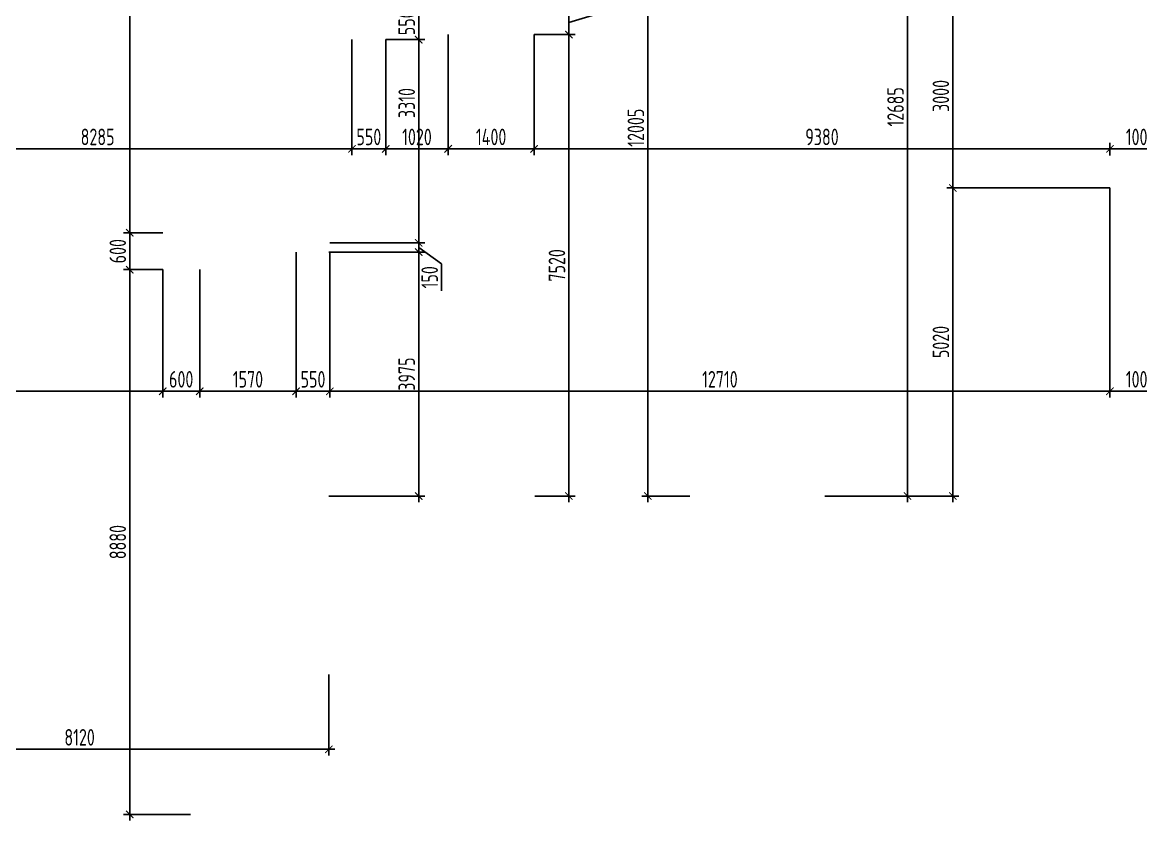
# Model space of a CAD drawing. Header units: millimetres. Extents: x -180271 to 535970, y 55206 to 89074.
# Drawn here: x 483482 to 501699, y 61556 to 74565 of the extents above; entities that cross this region are included whole.
import ezdxf

# ---------------------------------------------------------------- set-up
doc = ezdxf.new("R2010")
doc.units = ezdxf.units.MM
doc.layers.add('РАЗМЕРЫ КРОВЛИ ОВ', color=204, linetype='Continuous')
doc.styles.add('ISOCPEUR', font='isocpeur.ttf', dxfattribs={"width": 0.7})
doc.dimstyles.new('R_100', dxfattribs={"dimtxt": 270, "dimasz": 120, "dimexe": 100, "dimexo": 0, "dimgap": 60, "dimtad": 1, "dimdec": 0, "dimrnd": 5, "dimzin": 0, "dimdsep": 46, "dimtxsty": 'ISOCPEUR', "dimblk": 'ARCHTICK', "dimcen": 0, "dimdle": 100, "dimclrd": 256, "dimclre": 256, "dimclrt": 256, "dimadec": 0, "dimazin": 0, "dimtfac": 2, "dimtdec": 0, "dimtofl": 0, "dimtmove": 1, "dimatfit": 3, "dimfxl": 1, "dimtvp": 3, "dimtolj": 1, "dimtzin": 0, "dimarcsym": 0})

# ---------------------------------------------------------------- blocks, each defined once
blk = doc.blocks.new('_ArchTick')
at = {"color": 0, "linetype": 'ByBlock', "const_width": 0.15}
blk.add_lwpolyline([(-0.5, -0.5), (0.5, 0.5)], dxfattribs=at)
blk = doc.blocks.new('*D13771')
at = {"layer": 'Defpoints', "color": 0, "transparency": 16777216}
for p in [(488474, 63936), (480354, 63226), (488474, 62718)]:
    blk.add_point(p, dxfattribs=at)
at = {"layer": 'РАЗМЕРЫ КРОВЛИ ОВ', "lineweight": -2, "transparency": 16777216}
for p, q in [((488474, 63936), (488474, 62618)), ((480354, 63226), (480354, 62618)), ((480254, 62718), (488574, 62718))]:
    blk.add_line(p, q, dxfattribs=at)
at = {"layer": 'РАЗМЕРЫ КРОВЛИ ОВ', "lineweight": -2, "transparency": 16777216, "xscale": 120, "yscale": 120, "zscale": 120, "rotation": 180}
blk.add_blockref('_ArchTick', (480354, 62718), dxfattribs=at)
at = {"layer": 'РАЗМЕРЫ КРОВЛИ ОВ', "lineweight": -2, "transparency": 16777216, "xscale": 120, "yscale": 120, "zscale": 120}
blk.add_blockref('_ArchTick', (488474, 62718), dxfattribs=at)
at = {"layer": 'РАЗМЕРЫ КРОВЛИ ОВ', "transparency": 16777216, "insert": (484414, 62913), "char_height": 270, "attachment_point": 5, "style": 'ISOCPEUR'}
blk.add_mtext('\\A1;8120', dxfattribs=at)
blk = doc.blocks.new('*D13791')
at = {"layer": 'Defpoints', "color": 0, "transparency": 16777216}
for p in [(501199, 74866), (498640, 71866), (501199, 71866)]:
    blk.add_point(p, dxfattribs=at)
at = {"layer": 'РАЗМЕРЫ КРОВЛИ ОВ', "lineweight": -2, "transparency": 16777216}
for p, q in [((498640, 74966), (498640, 71766)), ((501199, 74866), (498540, 74866)), ((501199, 71866), (498540, 71866))]:
    blk.add_line(p, q, dxfattribs=at)
at = {"layer": 'РАЗМЕРЫ КРОВЛИ ОВ', "lineweight": -2, "transparency": 16777216, "xscale": 120, "yscale": 120, "zscale": 120}
for p, rotation in [((498640, 74866), 90), ((498640, 71866), 270)]:
    blk.add_blockref('_ArchTick', p, dxfattribs=dict(at, rotation=rotation))
at = {"layer": 'РАЗМЕРЫ КРОВЛИ ОВ', "transparency": 16777216, "insert": (498445, 73366), "char_height": 270, "attachment_point": 5, "rotation": 90, "style": 'ISOCPEUR'}
blk.add_mtext('\\A1;3000', dxfattribs=at)
blk = doc.blocks.new('*D13792')
at = {"layer": 'Defpoints', "color": 0, "transparency": 16777216}
for p in [(498640, 86351), (500636, 86351), (501199, 71866)]:
    blk.add_point(p, dxfattribs=at)
at = {"layer": 'РАЗМЕРЫ КРОВЛИ ОВ', "lineweight": -2, "transparency": 16777216}
for p, q in [((498640, 71766), (498640, 86451)), ((500636, 86351), (498540, 86351)), ((501199, 71866), (498540, 71866))]:
    blk.add_line(p, q, dxfattribs=at)
at = {"layer": 'РАЗМЕРЫ КРОВЛИ ОВ', "lineweight": -2, "transparency": 16777216, "xscale": 120, "yscale": 120, "zscale": 120}
for p, rotation in [((498640, 86351), 90), ((498640, 71866), 270)]:
    blk.add_blockref('_ArchTick', p, dxfattribs=dict(at, rotation=rotation))
at = {"layer": 'РАЗМЕРЫ КРОВЛИ ОВ', "transparency": 16777216, "insert": (498445, 79108), "char_height": 270, "attachment_point": 5, "rotation": 90, "style": 'ISOCPEUR'}
blk.add_mtext('\\A1;14485', dxfattribs=at)
blk = doc.blocks.new('*D13793')
at = {"layer": 'Defpoints', "color": 0, "transparency": 16777216}
for p in [(501199, 71866), (497645, 66846), (498640, 66846)]:
    blk.add_point(p, dxfattribs=at)
at = {"layer": 'РАЗМЕРЫ КРОВЛИ ОВ', "lineweight": -2, "transparency": 16777216}
for p, q in [((498640, 71966), (498640, 66746)), ((501199, 71866), (498540, 71866)), ((497645, 66846), (498740, 66846))]:
    blk.add_line(p, q, dxfattribs=at)
at = {"layer": 'РАЗМЕРЫ КРОВЛИ ОВ', "lineweight": -2, "transparency": 16777216, "xscale": 120, "yscale": 120, "zscale": 120}
for p, rotation in [((498640, 71866), 90), ((498640, 66846), 270)]:
    blk.add_blockref('_ArchTick', p, dxfattribs=dict(at, rotation=rotation))
at = {"layer": 'РАЗМЕРЫ КРОВЛИ ОВ', "transparency": 16777216, "insert": (498445, 69356), "char_height": 270, "attachment_point": 5, "rotation": 90, "style": 'ISOCPEUR'}
blk.add_mtext('\\A1;5020', dxfattribs=at)
blk = doc.blocks.new('*D13796')
at = {"layer": 'Defpoints', "color": 0, "transparency": 16777216}
for p in [(497039, 79531), (496554, 66846), (497901, 66846)]:
    blk.add_point(p, dxfattribs=at)
at = {"layer": 'РАЗМЕРЫ КРОВЛИ ОВ', "lineweight": -2, "transparency": 16777216}
for p, q in [((497901, 79631), (497901, 66746)), ((497039, 79531), (498001, 79531)), ((496554, 66846), (498001, 66846))]:
    blk.add_line(p, q, dxfattribs=at)
at = {"layer": 'РАЗМЕРЫ КРОВЛИ ОВ', "lineweight": -2, "transparency": 16777216, "xscale": 120, "yscale": 120, "zscale": 120}
for p, rotation in [((497901, 79531), 90), ((497901, 66846), 270)]:
    blk.add_blockref('_ArchTick', p, dxfattribs=dict(at, rotation=rotation))
at = {"layer": 'РАЗМЕРЫ КРОВЛИ ОВ', "transparency": 16777216, "insert": (497706, 73188), "char_height": 270, "attachment_point": 5, "rotation": 90, "style": 'ISOCPEUR'}
blk.add_mtext('\\A1;12685', dxfattribs=at)
blk = doc.blocks.new('*D13856')
at = {"layer": 'Defpoints', "color": 0, "transparency": 16777216}
for p in [(501199, 71866), (502199, 71866), (501199, 68553)]:
    blk.add_point(p, dxfattribs=at)
at = {"layer": 'РАЗМЕРЫ КРОВЛИ ОВ', "lineweight": -2, "transparency": 16777216}
for p, q in [((501199, 71866), (501199, 68453)), ((502199, 71866), (502199, 68453)), ((502299, 68553), (501099, 68553))]:
    blk.add_line(p, q, dxfattribs=at)
at = {"layer": 'РАЗМЕРЫ КРОВЛИ ОВ', "lineweight": -2, "transparency": 16777216, "xscale": 120, "yscale": 120, "zscale": 120, "rotation": 180}
blk.add_blockref('_ArchTick', (501199, 68553), dxfattribs=at)
at = {"layer": 'РАЗМЕРЫ КРОВЛИ ОВ', "lineweight": -2, "transparency": 16777216, "xscale": 120, "yscale": 120, "zscale": 120}
blk.add_blockref('_ArchTick', (502199, 68553), dxfattribs=at)
at = {"layer": 'РАЗМЕРЫ КРОВЛИ ОВ', "transparency": 16777216, "insert": (501699, 68748), "char_height": 270, "attachment_point": 5, "style": 'ISOCPEUR'}
blk.add_mtext('\\A1;1000', dxfattribs=at)
blk = doc.blocks.new('*D13857')
at = {"layer": 'Defpoints', "color": 0, "transparency": 16777216}
for p in [(501199, 71866), (488491, 70821), (488491, 68553)]:
    blk.add_point(p, dxfattribs=at)
at = {"layer": 'РАЗМЕРЫ КРОВЛИ ОВ', "lineweight": -2, "transparency": 16777216}
for p, q in [((501199, 71866), (501199, 68453)), ((488491, 70821), (488491, 68453)), ((501299, 68553), (488391, 68553))]:
    blk.add_line(p, q, dxfattribs=at)
at = {"layer": 'РАЗМЕРЫ КРОВЛИ ОВ', "lineweight": -2, "transparency": 16777216, "xscale": 120, "yscale": 120, "zscale": 120, "rotation": 180}
blk.add_blockref('_ArchTick', (488491, 68553), dxfattribs=at)
at = {"layer": 'РАЗМЕРЫ КРОВЛИ ОВ', "lineweight": -2, "transparency": 16777216, "xscale": 120, "yscale": 120, "zscale": 120}
blk.add_blockref('_ArchTick', (501199, 68553), dxfattribs=at)
at = {"layer": 'РАЗМЕРЫ КРОВЛИ ОВ', "transparency": 16777216, "insert": (494845, 68748), "char_height": 270, "attachment_point": 5, "style": 'ISOCPEUR'}
blk.add_mtext('\\A1;12710', dxfattribs=at)
blk = doc.blocks.new('*D13858')
at = {"layer": 'Defpoints', "color": 0, "transparency": 16777216}
for p in [(487941, 70821), (488491, 70821), (487941, 68553)]:
    blk.add_point(p, dxfattribs=at)
at = {"layer": 'РАЗМЕРЫ КРОВЛИ ОВ', "lineweight": -2, "transparency": 16777216}
for p, q in [((487941, 70821), (487941, 68453)), ((488491, 70821), (488491, 68453)), ((488591, 68553), (487841, 68553))]:
    blk.add_line(p, q, dxfattribs=at)
at = {"layer": 'РАЗМЕРЫ КРОВЛИ ОВ', "lineweight": -2, "transparency": 16777216, "xscale": 120, "yscale": 120, "zscale": 120, "rotation": 180}
blk.add_blockref('_ArchTick', (487941, 68553), dxfattribs=at)
at = {"layer": 'РАЗМЕРЫ КРОВЛИ ОВ', "lineweight": -2, "transparency": 16777216, "xscale": 120, "yscale": 120, "zscale": 120}
blk.add_blockref('_ArchTick', (488491, 68553), dxfattribs=at)
at = {"layer": 'РАЗМЕРЫ КРОВЛИ ОВ', "transparency": 16777216, "insert": (488216, 68748), "char_height": 270, "attachment_point": 5, "style": 'ISOCPEUR'}
blk.add_mtext('\\A1;550', dxfattribs=at)
blk = doc.blocks.new('*D13859')
at = {"layer": 'Defpoints', "color": 0, "transparency": 16777216}
for p in [(487941, 70821), (486370, 70535), (486370, 68553)]:
    blk.add_point(p, dxfattribs=at)
at = {"layer": 'РАЗМЕРЫ КРОВЛИ ОВ', "lineweight": -2, "transparency": 16777216}
for p, q in [((487941, 70821), (487941, 68453)), ((486370, 70535), (486370, 68453)), ((488041, 68553), (486270, 68553))]:
    blk.add_line(p, q, dxfattribs=at)
at = {"layer": 'РАЗМЕРЫ КРОВЛИ ОВ', "lineweight": -2, "transparency": 16777216, "xscale": 120, "yscale": 120, "zscale": 120, "rotation": 180}
blk.add_blockref('_ArchTick', (486370, 68553), dxfattribs=at)
at = {"layer": 'РАЗМЕРЫ КРОВЛИ ОВ', "lineweight": -2, "transparency": 16777216, "xscale": 120, "yscale": 120, "zscale": 120}
blk.add_blockref('_ArchTick', (487941, 68553), dxfattribs=at)
at = {"layer": 'РАЗМЕРЫ КРОВЛИ ОВ', "transparency": 16777216, "insert": (487156, 68748), "char_height": 270, "attachment_point": 5, "style": 'ISOCPEUR'}
blk.add_mtext('\\A1;1570', dxfattribs=at)
blk = doc.blocks.new('*D13860')
at = {"layer": 'Defpoints', "color": 0, "transparency": 16777216}
for p in [(485768, 70535), (486370, 70535), (485768, 68553)]:
    blk.add_point(p, dxfattribs=at)
at = {"layer": 'РАЗМЕРЫ КРОВЛИ ОВ', "lineweight": -2, "transparency": 16777216}
for p, q in [((485768, 70535), (485768, 68453)), ((486370, 70535), (486370, 68453)), ((486470, 68553), (485668, 68553))]:
    blk.add_line(p, q, dxfattribs=at)
at = {"layer": 'РАЗМЕРЫ КРОВЛИ ОВ', "lineweight": -2, "transparency": 16777216, "xscale": 120, "yscale": 120, "zscale": 120, "rotation": 180}
blk.add_blockref('_ArchTick', (485768, 68553), dxfattribs=at)
at = {"layer": 'РАЗМЕРЫ КРОВЛИ ОВ', "lineweight": -2, "transparency": 16777216, "xscale": 120, "yscale": 120, "zscale": 120}
blk.add_blockref('_ArchTick', (486370, 68553), dxfattribs=at)
at = {"layer": 'РАЗМЕРЫ КРОВЛИ ОВ', "transparency": 16777216, "insert": (486069, 68748), "char_height": 270, "attachment_point": 5, "style": 'ISOCPEUR'}
blk.add_mtext('\\A1;600', dxfattribs=at)
blk = doc.blocks.new('*D13861')
at = {"layer": 'Defpoints', "color": 0, "transparency": 16777216}
for p in [(485768, 70535), (474004, 69215), (474004, 68553)]:
    blk.add_point(p, dxfattribs=at)
at = {"layer": 'РАЗМЕРЫ КРОВЛИ ОВ', "lineweight": -2, "transparency": 16777216}
for p, q in [((485768, 70535), (485768, 68453)), ((474004, 69215), (474004, 68453)), ((485868, 68553), (473904, 68553))]:
    blk.add_line(p, q, dxfattribs=at)
at = {"layer": 'РАЗМЕРЫ КРОВЛИ ОВ', "lineweight": -2, "transparency": 16777216, "xscale": 120, "yscale": 120, "zscale": 120, "rotation": 180}
blk.add_blockref('_ArchTick', (474004, 68553), dxfattribs=at)
at = {"layer": 'РАЗМЕРЫ КРОВЛИ ОВ', "lineweight": -2, "transparency": 16777216, "xscale": 120, "yscale": 120, "zscale": 120}
blk.add_blockref('_ArchTick', (485768, 68553), dxfattribs=at)
at = {"layer": 'РАЗМЕРЫ КРОВЛИ ОВ', "transparency": 16777216, "insert": (479886, 68748), "char_height": 270, "attachment_point": 5, "style": 'ISOCPEUR'}
blk.add_mtext('\\A1;11765', dxfattribs=at)
blk = doc.blocks.new('*D13862')
at = {"layer": 'Defpoints', "color": 0, "transparency": 16777216}
for p in [(488474, 70821), (489938, 70821), (488474, 66846)]:
    blk.add_point(p, dxfattribs=at)
at = {"layer": 'РАЗМЕРЫ КРОВЛИ ОВ', "lineweight": -2, "transparency": 16777216}
for p, q in [((489938, 66746), (489938, 70921)), ((488474, 70821), (490038, 70821)), ((488474, 66846), (490038, 66846))]:
    blk.add_line(p, q, dxfattribs=at)
at = {"layer": 'РАЗМЕРЫ КРОВЛИ ОВ', "lineweight": -2, "transparency": 16777216, "xscale": 120, "yscale": 120, "zscale": 120}
for p, rotation in [((489938, 70821), 90), ((489938, 66846), 270)]:
    blk.add_blockref('_ArchTick', p, dxfattribs=dict(at, rotation=rotation))
at = {"layer": 'РАЗМЕРЫ КРОВЛИ ОВ', "transparency": 16777216, "insert": (489743, 68833), "char_height": 270, "attachment_point": 5, "rotation": 90, "style": 'ISOCPEUR'}
blk.add_mtext('\\A1;3975', dxfattribs=at)
blk = doc.blocks.new('*D13863')
at = {"layer": 'Defpoints', "color": 0, "transparency": 16777216}
for p in [(488491, 70971), (489938, 70971), (488474, 70821)]:
    blk.add_point(p, dxfattribs=at)
at = {"layer": 'РАЗМЕРЫ КРОВЛИ ОВ', "lineweight": -2, "transparency": 16777216}
for p, q in [((489938, 70721), (489938, 71071)), ((488491, 70971), (490038, 70971)), ((489938, 70896), (490312, 70631)), ((488474, 70821), (490038, 70821)), ((490312, 70631), (490312, 70190))]:
    blk.add_line(p, q, dxfattribs=at)
at = {"layer": 'РАЗМЕРЫ КРОВЛИ ОВ', "lineweight": -2, "transparency": 16777216, "xscale": 120, "yscale": 120, "zscale": 120}
for p, rotation in [((489938, 70971), 90), ((489938, 70821), 270)]:
    blk.add_blockref('_ArchTick', p, dxfattribs=dict(at, rotation=rotation))
at = {"layer": 'РАЗМЕРЫ КРОВЛИ ОВ', "transparency": 16777216, "insert": (490117, 70411), "char_height": 270, "attachment_point": 5, "rotation": 90, "style": 'ISOCPEUR'}
blk.add_mtext('\\A1;150', dxfattribs=at)
blk = doc.blocks.new('*D13864')
at = {"layer": 'Defpoints', "color": 0, "transparency": 16777216}
for p in [(489401, 74283), (489938, 74283), (488491, 70971)]:
    blk.add_point(p, dxfattribs=at)
at = {"layer": 'РАЗМЕРЫ КРОВЛИ ОВ', "lineweight": -2, "transparency": 16777216}
for p, q in [((489938, 70871), (489938, 74383)), ((489401, 74283), (490038, 74283)), ((488491, 70971), (490038, 70971))]:
    blk.add_line(p, q, dxfattribs=at)
at = {"layer": 'РАЗМЕРЫ КРОВЛИ ОВ', "lineweight": -2, "transparency": 16777216, "xscale": 120, "yscale": 120, "zscale": 120}
for p, rotation in [((489938, 74283), 90), ((489938, 70971), 270)]:
    blk.add_blockref('_ArchTick', p, dxfattribs=dict(at, rotation=rotation))
at = {"layer": 'РАЗМЕРЫ КРОВЛИ ОВ', "transparency": 16777216, "insert": (489743, 73250), "char_height": 270, "attachment_point": 5, "rotation": 90, "style": 'ISOCPEUR'}
blk.add_mtext('\\A1;3310', dxfattribs=at)
blk = doc.blocks.new('*D13865')
at = {"layer": 'Defpoints', "color": 0, "transparency": 16777216}
for p in [(489401, 74833), (489938, 74833), (489401, 74283)]:
    blk.add_point(p, dxfattribs=at)
at = {"layer": 'РАЗМЕРЫ КРОВЛИ ОВ', "lineweight": -2, "transparency": 16777216}
for p, q in [((489938, 74183), (489938, 74933)), ((489401, 74833), (490038, 74833)), ((489401, 74283), (490038, 74283))]:
    blk.add_line(p, q, dxfattribs=at)
at = {"layer": 'РАЗМЕРЫ КРОВЛИ ОВ', "lineweight": -2, "transparency": 16777216, "xscale": 120, "yscale": 120, "zscale": 120}
for p, rotation in [((489938, 74833), 90), ((489938, 74283), 270)]:
    blk.add_blockref('_ArchTick', p, dxfattribs=dict(at, rotation=rotation))
at = {"layer": 'РАЗМЕРЫ КРОВЛИ ОВ', "transparency": 16777216, "insert": (489743, 74558), "char_height": 270, "attachment_point": 5, "rotation": 90, "style": 'ISOCPEUR'}
blk.add_mtext('\\A1;550', dxfattribs=at)
blk = doc.blocks.new('*D13870')
at = {"layer": 'Defpoints', "color": 0, "transparency": 16777216}
for p in [(485231, 70535), (485768, 70535), (486218, 61656)]:
    blk.add_point(p, dxfattribs=at)
at = {"layer": 'РАЗМЕРЫ КРОВЛИ ОВ', "lineweight": -2, "transparency": 16777216}
for p, q in [((485768, 70535), (485131, 70535)), ((485231, 61556), (485231, 70635)), ((486218, 61656), (485131, 61656))]:
    blk.add_line(p, q, dxfattribs=at)
at = {"layer": 'РАЗМЕРЫ КРОВЛИ ОВ', "lineweight": -2, "transparency": 16777216, "xscale": 120, "yscale": 120, "zscale": 120}
for p, rotation in [((485231, 70535), 90), ((485231, 61656), 270)]:
    blk.add_blockref('_ArchTick', p, dxfattribs=dict(at, rotation=rotation))
at = {"layer": 'РАЗМЕРЫ КРОВЛИ ОВ', "transparency": 16777216, "insert": (485036, 66095), "char_height": 270, "attachment_point": 5, "rotation": 90, "style": 'ISOCPEUR'}
blk.add_mtext('\\A1;8880', dxfattribs=at)
blk = doc.blocks.new('*D13871')
at = {"layer": 'Defpoints', "color": 0, "transparency": 16777216}
for p in [(485231, 71137), (485768, 71137), (485768, 70535)]:
    blk.add_point(p, dxfattribs=at)
at = {"layer": 'РАЗМЕРЫ КРОВЛИ ОВ', "lineweight": -2, "transparency": 16777216}
for p, q in [((485231, 70435), (485231, 71237)), ((485768, 71137), (485131, 71137)), ((485768, 70535), (485131, 70535))]:
    blk.add_line(p, q, dxfattribs=at)
at = {"layer": 'РАЗМЕРЫ КРОВЛИ ОВ', "lineweight": -2, "transparency": 16777216, "xscale": 120, "yscale": 120, "zscale": 120}
for p, rotation in [((485231, 71137), 90), ((485231, 70535), 270)]:
    blk.add_blockref('_ArchTick', p, dxfattribs=dict(at, rotation=rotation))
at = {"layer": 'РАЗМЕРЫ КРОВЛИ ОВ', "transparency": 16777216, "insert": (485036, 70836), "char_height": 270, "attachment_point": 5, "rotation": 90, "style": 'ISOCPEUR'}
blk.add_mtext('\\A1;600', dxfattribs=at)
blk = doc.blocks.new('*D13872')
at = {"layer": 'Defpoints', "color": 0, "transparency": 16777216}
for p in [(485231, 78850), (485339, 78850), (485768, 71137)]:
    blk.add_point(p, dxfattribs=at)
at = {"layer": 'РАЗМЕРЫ КРОВЛИ ОВ', "lineweight": -2, "transparency": 16777216}
for p, q in [((485231, 71037), (485231, 78950)), ((485339, 78850), (485131, 78850)), ((485768, 71137), (485131, 71137))]:
    blk.add_line(p, q, dxfattribs=at)
at = {"layer": 'РАЗМЕРЫ КРОВЛИ ОВ', "lineweight": -2, "transparency": 16777216, "xscale": 120, "yscale": 120, "zscale": 120}
for p, rotation in [((485231, 78850), 90), ((485231, 71137), 270)]:
    blk.add_blockref('_ArchTick', p, dxfattribs=dict(at, rotation=rotation))
at = {"layer": 'РАЗМЕРЫ КРОВЛИ ОВ', "transparency": 16777216, "insert": (485036, 74994), "char_height": 270, "attachment_point": 5, "rotation": 90, "style": 'ISOCPEUR'}
blk.add_mtext('\\A1;7715', dxfattribs=at)
blk = doc.blocks.new('*D13876')
at = {"layer": 'Defpoints', "color": 0, "transparency": 16777216}
for p in [(488851, 74283), (480564, 73636), (488851, 72503)]:
    blk.add_point(p, dxfattribs=at)
at = {"layer": 'РАЗМЕРЫ КРОВЛИ ОВ', "lineweight": -2, "transparency": 16777216}
for p, q in [((488851, 74283), (488851, 72403)), ((480564, 73636), (480564, 72403)), ((480464, 72503), (488951, 72503))]:
    blk.add_line(p, q, dxfattribs=at)
at = {"layer": 'РАЗМЕРЫ КРОВЛИ ОВ', "lineweight": -2, "transparency": 16777216, "xscale": 120, "yscale": 120, "zscale": 120, "rotation": 180}
blk.add_blockref('_ArchTick', (480564, 72503), dxfattribs=at)
at = {"layer": 'РАЗМЕРЫ КРОВЛИ ОВ', "lineweight": -2, "transparency": 16777216, "xscale": 120, "yscale": 120, "zscale": 120}
blk.add_blockref('_ArchTick', (488851, 72503), dxfattribs=at)
at = {"layer": 'РАЗМЕРЫ КРОВЛИ ОВ', "transparency": 16777216, "insert": (484707, 72698), "char_height": 270, "attachment_point": 5, "style": 'ISOCPEUR'}
blk.add_mtext('\\A1;8285', dxfattribs=at)
blk = doc.blocks.new('*D13877')
at = {"layer": 'Defpoints', "color": 0, "transparency": 16777216}
for p in [(488851, 74283), (489401, 74283), (489401, 72503)]:
    blk.add_point(p, dxfattribs=at)
at = {"layer": 'РАЗМЕРЫ КРОВЛИ ОВ', "lineweight": -2, "transparency": 16777216}
for p, q in [((488851, 74283), (488851, 72403)), ((489401, 74283), (489401, 72403)), ((488751, 72503), (489501, 72503))]:
    blk.add_line(p, q, dxfattribs=at)
at = {"layer": 'РАЗМЕРЫ КРОВЛИ ОВ', "lineweight": -2, "transparency": 16777216, "xscale": 120, "yscale": 120, "zscale": 120, "rotation": 180}
blk.add_blockref('_ArchTick', (488851, 72503), dxfattribs=at)
at = {"layer": 'РАЗМЕРЫ КРОВЛИ ОВ', "lineweight": -2, "transparency": 16777216, "xscale": 120, "yscale": 120, "zscale": 120}
blk.add_blockref('_ArchTick', (489401, 72503), dxfattribs=at)
at = {"layer": 'РАЗМЕРЫ КРОВЛИ ОВ', "transparency": 16777216, "insert": (489126, 72698), "char_height": 270, "attachment_point": 5, "style": 'ISOCPEUR'}
blk.add_mtext('\\A1;550', dxfattribs=at)
blk = doc.blocks.new('*D13878')
at = {"layer": 'Defpoints', "color": 0, "transparency": 16777216}
for p in [(491817, 74365), (501199, 72503), (501199, 72397)]:
    blk.add_point(p, dxfattribs=at)
at = {"layer": 'РАЗМЕРЫ КРОВЛИ ОВ', "lineweight": -2, "transparency": 16777216}
for p, q in [((491817, 74365), (491817, 72403)), ((501199, 72397), (501199, 72603)), ((491717, 72503), (501299, 72503))]:
    blk.add_line(p, q, dxfattribs=at)
at = {"layer": 'РАЗМЕРЫ КРОВЛИ ОВ', "lineweight": -2, "transparency": 16777216, "xscale": 120, "yscale": 120, "zscale": 120, "rotation": 180}
blk.add_blockref('_ArchTick', (491817, 72503), dxfattribs=at)
at = {"layer": 'РАЗМЕРЫ КРОВЛИ ОВ', "lineweight": -2, "transparency": 16777216, "xscale": 120, "yscale": 120, "zscale": 120}
blk.add_blockref('_ArchTick', (501199, 72503), dxfattribs=at)
at = {"layer": 'РАЗМЕРЫ КРОВЛИ ОВ', "transparency": 16777216, "insert": (496508, 72698), "char_height": 270, "attachment_point": 5, "style": 'ISOCPEUR'}
blk.add_mtext('\\A1;9380', dxfattribs=at)
blk = doc.blocks.new('*D13879')
at = {"layer": 'Defpoints', "color": 0, "transparency": 16777216}
for p in [(501199, 72397), (502199, 72503), (502199, 72362)]:
    blk.add_point(p, dxfattribs=at)
at = {"layer": 'РАЗМЕРЫ КРОВЛИ ОВ', "lineweight": -2, "transparency": 16777216}
for p, q in [((501199, 72397), (501199, 72603)), ((502199, 72362), (502199, 72603)), ((501099, 72503), (502299, 72503))]:
    blk.add_line(p, q, dxfattribs=at)
at = {"layer": 'РАЗМЕРЫ КРОВЛИ ОВ', "lineweight": -2, "transparency": 16777216, "xscale": 120, "yscale": 120, "zscale": 120, "rotation": 180}
blk.add_blockref('_ArchTick', (501199, 72503), dxfattribs=at)
at = {"layer": 'РАЗМЕРЫ КРОВЛИ ОВ', "lineweight": -2, "transparency": 16777216, "xscale": 120, "yscale": 120, "zscale": 120}
blk.add_blockref('_ArchTick', (502199, 72503), dxfattribs=at)
at = {"layer": 'РАЗМЕРЫ КРОВЛИ ОВ', "transparency": 16777216, "insert": (501699, 72698), "char_height": 270, "attachment_point": 5, "style": 'ISOCPEUR'}
blk.add_mtext('\\A1;1000', dxfattribs=at)
blk = doc.blocks.new('*D5969')
at = {"layer": 'Defpoints', "color": 0, "transparency": 16777216}
for p in [(490419, 74365), (491817, 74365), (490419, 72503)]:
    blk.add_point(p, dxfattribs=at)
at = {"layer": 'РАЗМЕРЫ КРОВЛИ ОВ', "lineweight": -2, "transparency": 16777216}
for p, q in [((490419, 74365), (490419, 72403)), ((491817, 74365), (491817, 72403)), ((491917, 72503), (490319, 72503))]:
    blk.add_line(p, q, dxfattribs=at)
at = {"layer": 'РАЗМЕРЫ КРОВЛИ ОВ', "lineweight": -2, "transparency": 16777216, "xscale": 120, "yscale": 120, "zscale": 120, "rotation": 180}
blk.add_blockref('_ArchTick', (490419, 72503), dxfattribs=at)
at = {"layer": 'РАЗМЕРЫ КРОВЛИ ОВ', "lineweight": -2, "transparency": 16777216, "xscale": 120, "yscale": 120, "zscale": 120}
blk.add_blockref('_ArchTick', (491817, 72503), dxfattribs=at)
at = {"layer": 'РАЗМЕРЫ КРОВЛИ ОВ', "transparency": 16777216, "insert": (491118, 72698), "char_height": 270, "attachment_point": 5, "style": 'ISOCPEUR'}
blk.add_mtext('\\A1;1400', dxfattribs=at)
blk = doc.blocks.new('*D5970')
at = {"layer": 'Defpoints', "color": 0, "transparency": 16777216}
for p in [(490419, 74365), (489401, 74283), (489401, 72503)]:
    blk.add_point(p, dxfattribs=at)
at = {"layer": 'РАЗМЕРЫ КРОВЛИ ОВ', "lineweight": -2, "transparency": 16777216}
for p, q in [((490419, 74365), (490419, 72403)), ((489401, 74283), (489401, 72403)), ((490519, 72503), (489301, 72503))]:
    blk.add_line(p, q, dxfattribs=at)
at = {"layer": 'РАЗМЕРЫ КРОВЛИ ОВ', "lineweight": -2, "transparency": 16777216, "xscale": 120, "yscale": 120, "zscale": 120, "rotation": 180}
blk.add_blockref('_ArchTick', (489401, 72503), dxfattribs=at)
at = {"layer": 'РАЗМЕРЫ КРОВЛИ ОВ', "lineweight": -2, "transparency": 16777216, "xscale": 120, "yscale": 120, "zscale": 120}
blk.add_blockref('_ArchTick', (490419, 72503), dxfattribs=at)
at = {"layer": 'РАЗМЕРЫ КРОВЛИ ОВ', "transparency": 16777216, "insert": (489910, 72698), "char_height": 270, "attachment_point": 5, "style": 'ISOCPEUR'}
blk.add_mtext('\\A1;1020', dxfattribs=at)
blk = doc.blocks.new('*D5971')
at = {"layer": 'Defpoints', "color": 0, "transparency": 16777216}
for p in [(491817, 74365), (492385, 74365), (491830, 66846)]:
    blk.add_point(p, dxfattribs=at)
at = {"layer": 'РАЗМЕРЫ КРОВЛИ ОВ', "lineweight": -2, "transparency": 16777216}
for p, q in [((491817, 74365), (492485, 74365)), ((492385, 66746), (492385, 74465)), ((491830, 66846), (492485, 66846))]:
    blk.add_line(p, q, dxfattribs=at)
at = {"layer": 'РАЗМЕРЫ КРОВЛИ ОВ', "lineweight": -2, "transparency": 16777216, "xscale": 120, "yscale": 120, "zscale": 120}
for p, rotation in [((492385, 74365), 90), ((492385, 66846), 270)]:
    blk.add_blockref('_ArchTick', p, dxfattribs=dict(at, rotation=rotation))
at = {"layer": 'РАЗМЕРЫ КРОВЛИ ОВ', "transparency": 16777216, "insert": (492190, 70605), "char_height": 270, "attachment_point": 5, "rotation": 90, "style": 'ISOCPEUR'}
blk.add_mtext('\\A1;7520', dxfattribs=at)
blk = doc.blocks.new('*D5972')
at = {"layer": 'Defpoints', "color": 0, "transparency": 16777216}
for p in [(491817, 74765), (492385, 74765), (491817, 74365)]:
    blk.add_point(p, dxfattribs=at)
at = {"layer": 'РАЗМЕРЫ КРОВЛИ ОВ', "lineweight": -2, "transparency": 16777216}
for p, q in [((492980, 74744), (492980, 75242)), ((491817, 74765), (492485, 74765)), ((492385, 74265), (492385, 74865)), ((492385, 74565), (492980, 74744)), ((491817, 74365), (492485, 74365))]:
    blk.add_line(p, q, dxfattribs=at)
at = {"layer": 'РАЗМЕРЫ КРОВЛИ ОВ', "lineweight": -2, "transparency": 16777216, "xscale": 120, "yscale": 120, "zscale": 120}
for p, rotation in [((492385, 74765), 90), ((492385, 74365), 270)]:
    blk.add_blockref('_ArchTick', p, dxfattribs=dict(at, rotation=rotation))
at = {"layer": 'РАЗМЕРЫ КРОВЛИ ОВ', "transparency": 16777216, "insert": (492785, 74993), "char_height": 270, "attachment_point": 5, "rotation": 90, "style": 'ISOCPEUR'}
blk.add_mtext('\\A1;400', dxfattribs=at)
blk = doc.blocks.new('*D5976')
at = {"layer": 'Defpoints', "color": 0, "transparency": 16777216}
for p in [(493906, 78850), (493671, 66846), (494357, 66846)]:
    blk.add_point(p, dxfattribs=at)
at = {"layer": 'РАЗМЕРЫ КРОВЛИ ОВ', "lineweight": -2, "transparency": 16777216}
for p, q in [((493671, 78950), (493671, 66746)), ((493906, 78850), (493571, 78850)), ((494357, 66846), (493571, 66846))]:
    blk.add_line(p, q, dxfattribs=at)
at = {"layer": 'РАЗМЕРЫ КРОВЛИ ОВ', "lineweight": -2, "transparency": 16777216, "xscale": 120, "yscale": 120, "zscale": 120}
for p, rotation in [((493671, 78850), 90), ((493671, 66846), 270)]:
    blk.add_blockref('_ArchTick', p, dxfattribs=dict(at, rotation=rotation))
at = {"layer": 'РАЗМЕРЫ КРОВЛИ ОВ', "transparency": 16777216, "insert": (493476, 72848), "char_height": 270, "attachment_point": 5, "rotation": 90, "style": 'ISOCPEUR'}
blk.add_mtext('\\A1;12005', dxfattribs=at)

msp = doc.modelspace()

# ---------------------------------------------------------------- dimensions: what is measured, and where the dimension line sits
at = {"layer": 'РАЗМЕРЫ КРОВЛИ ОВ'}
for base, p1, p2, picture, middle in [((498639.6, 86350.7), (501199.2, 71865.7), (500636, 86350.7), '*D13792', (498444.6, 79108.2)), ((497901.5, 66845.7), (497039.3, 79530.7), (496553.7, 66845.7), '*D13796', (497706.5, 73188.2)), ((485230.7, 78850.3), (485768.2, 71137.4), (485339.2, 78850.3), '*D13872', (485035.7, 74993.8)), ((493671.2, 66845.7), (493906, 78850.4), (494356.5, 66845.7), '*D5976', (493476.2, 72848)), ((492385.4, 74765.1), (491817.4, 74365), (491817.4, 74765.1), '*D5972', (492785.4, 74803.6)), ((489938, 74833), (489400.5, 74283), (489400.5, 74833), '*D13865', (489743, 74558)), ((498639.6, 71865.7), (501199.2, 74865.7), (501199.2, 71865.7), '*D13791', (498444.6, 73365.7)), ((492385.4, 74365), (491829.9, 66845.7), (491817.4, 74365), '*D5971', (492190.4, 70605.4)), ((498639.6, 66845.7), (501199.2, 71865.7), (497645, 66845.7), '*D13793', (498444.6, 69355.7)), ((485230.7, 71137.4), (485768.2, 70535.3), (485768.2, 71137.4), '*D13871', (485035.7, 70836.3)), ((489938, 70820.9), (488474.3, 66845.7), (488474.3, 70820.9), '*D13862', (489743, 68833.3)), ((485230.7, 70535.3), (486217.6, 61655.7), (485768.2, 70535.3), '*D13870', (485035.7, 66095.5))]:
    dim = msp.add_linear_dim(base=base, p1=p1, p2=p2, angle=90, dimstyle='R_100', override={"dimpost": '\\X'}, dxfattribs=at)
    dim.commit()
    dim.dimension.update_dxf_attribs({"geometry": picture, "text_midpoint": middle})
for base, p1, p2, picture, middle in [((489938, 74283), (488490.7, 70971.3), (489400.5, 74283), '*D13864', (489938, 73249.8)), ((489938, 70971.3), (488474.3, 70820.9), (488490.7, 70971.3), '*D13863', (490311.7, 70571.3))]:
    dim = msp.add_linear_dim(base=base, p1=p1, p2=p2, angle=90, dimstyle='R_100', override={"dimpost": '\\X'}, dxfattribs=at)
    dim.commit()
    dim.dimension.update_dxf_attribs({"geometry": picture, "text_midpoint": middle, "dimtype": 160})
for base, p1, p2, picture, middle in [((489400.5, 72502.5), (490419.3, 74365), (489400.5, 74283), '*D5970', (489909.9, 72697.5)), ((490419.3, 72502.5), (491817.4, 74365), (490419.3, 74365), '*D5969', (491118.3, 72697.5)), ((501199.2, 72502.5), (491817.4, 74365), (501199.2, 72396.9), '*D13878', (496508.3, 72697.5)), ((488850.5, 72502.5), (480564.3, 73635.7), (488850.5, 74283), '*D13876', (484707.4, 72697.5)), ((489400.5, 72502.5), (488850.5, 74283), (489400.5, 74283), '*D13877', (489125.5, 72697.5)), ((502199.3, 72502.5), (501199.2, 72396.9), (502199.3, 72361.7), '*D13879', (501699.3, 72697.5)), ((488490.6998, 68553.3782), (501199.1854, 71865.6825), (488490.6998, 70820.8665), '*D13857', (494844.9426, 68748.3782)), ((501199.2, 68553.4), (502199.3, 71865.7), (501199.2, 71865.7), '*D13856', (501699.3, 68748.4)), ((486370.2, 68553.4), (487940.9, 70820.9), (486370.2, 70535.3), '*D13859', (487155.6, 68748.4)), ((487940.9, 68553.4), (488490.7, 70820.9), (487940.9, 70820.9), '*D13858', (488215.8, 68748.4)), ((474004.3, 68553.4), (485768.2, 70535.3), (474004.3, 69215.3), '*D13861', (479886.2, 68748.4)), ((485768.2, 68553.4), (486370.2, 70535.3), (485768.2, 70535.3), '*D13860', (486069.2, 68748.4)), ((488474.3, 62718.1), (480354.2, 63225.7), (488474.3, 63936.4), '*D13771', (484414.3, 62913.1))]:
    dim = msp.add_linear_dim(base=base, p1=p1, p2=p2, dimstyle='R_100', override={"dimpost": '\\X'}, dxfattribs=at)
    dim.commit()
    dim.dimension.update_dxf_attribs({"geometry": picture, "text_midpoint": middle})

doc.saveas('drawing.dxf')
